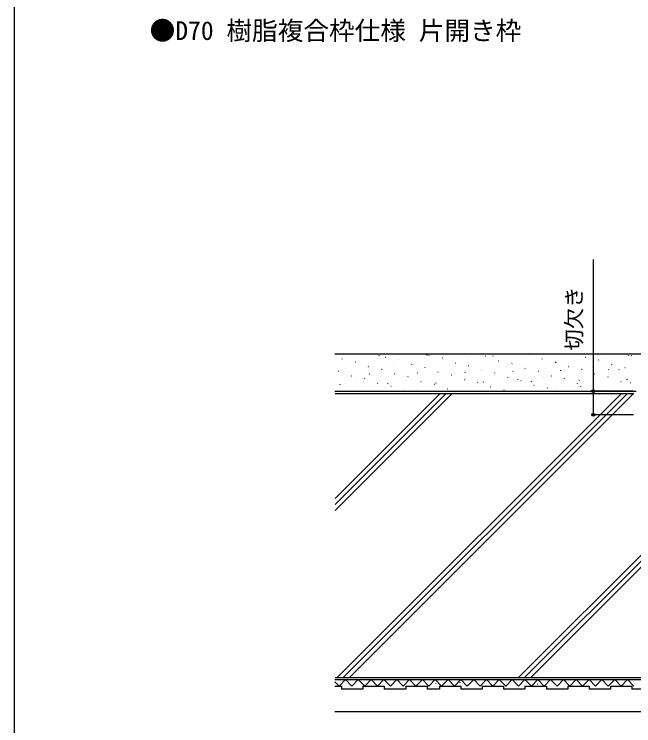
# Model space of a CAD drawing. Units: millimetres, scale not verified. Extents: x -525 to 525, y -783 to 779.
# Drawn here: x -525 to -235.1, y -456.5 to -123.4 of the extents above; entities that cross this region are included whole.
import ezdxf
from ezdxf.enums import TextEntityAlignment as Align

# ---------------------------------------------------------------- set-up
doc = ezdxf.new("R2010")
doc.units = ezdxf.units.MM
doc.header["$LTSCALE"] = 4
for name, color, linetype in [('0-1_USER1', 3, 'Continuous'), ('0-7_YKK_D', 6, 'Continuous'), ('0-8_YKK_ZWAK', 7, 'Continuous'), ('0-9_YSS_K', 3, 'Continuous')]:
    doc.layers.add(name, color=color, linetype=linetype)
doc.styles.add('ＭＳ ゴシック', font='')
doc.styles.get('ＭＳ ゴシック').set_extended_font_data('MS Gothic')

msp = doc.modelspace()

# ---------------------------------------------------------------- linework, layer by layer
at = {"layer": '0-7_YKK_D'}
for p, q in [((-235.168, -299.9), (-255, -299.9)), ((-235.168, -310.898), (-255, -310.898))]:
    msp.add_line(p, q, dxfattribs=at)
msp.add_lwpolyline([(-254, -310.898), (-254, -299.9), (-254, -238.251)], dxfattribs=at)
for centre in [(-254, -299.9), (-254, -310.898)]:
    msp.add_circle(centre, 0.637, dxfattribs=at)
at = {"layer": '0-8_YKK_ZWAK'}
msp.add_line((-525, 747.1), (-525, -782.9), dxfattribs=at)
at = {"layer": '0-9_YSS_K'}
for p, q in [((-375, -282.4), (-191.425, -282.4)), ((-354.265, -283.342), (-354.125, -283.077)), ((-331.89, -282.954), (-331.749, -282.688)), ((-331.004, -283.116), (-330.872, -283.044)), ((-309.514, -282.565), (-309.427, -282.4)), ((-284.159, -282.668), (-284.028, -282.596)), ((-237.47, -283.125), (-237.338, -283.053)), ((-371.619, -284.862), (-371.487, -284.79)), ((-365.389, -286.159), (-365.258, -286.087)), ((-351.311, -283.989), (-351.18, -283.917)), ((-345.082, -285.286), (-344.95, -285.214)), ((-324.774, -284.414), (-324.643, -284.342)), ((-324.223, -285.279), (-324.203, -285.257)), ((-312.24, -283.943), (-312.22, -283.92)), ((-304.467, -283.541), (-304.335, -283.469)), ((-300.957, -283.388), (-300.937, -283.366)), ((-298.392, -285.743), (-298.261, -285.671)), ((-278.085, -284.87), (-277.953, -284.798)), ((-271.855, -286.168), (-271.724, -286.096)), ((-259.45, -285.214), (-259.43, -285.192)), ((-257.777, -283.998), (-257.645, -283.926)), ((-251.548, -285.295), (-251.416, -285.223)), ((-248.167, -284.659), (-248.147, -284.637)), ((-236.084, -283.211), (-236.064, -283.188)), ((-359.572, -288.619), (-359.552, -288.597)), ((-359.315, -288.362), (-359.183, -288.29)), ((-353.085, -289.659), (-352.954, -289.587)), ((-347.589, -287.282), (-347.569, -287.26)), ((-339.007, -287.489), (-338.876, -287.417)), ((-336.306, -286.728), (-336.286, -286.705)), ((-332.778, -288.786), (-332.646, -288.714)), ((-318.7, -286.616), (-318.568, -286.544)), ((-312.47, -287.913), (-312.339, -287.841)), ((-294.799, -288.554), (-294.779, -288.531)), ((-292.163, -287.04), (-292.031, -286.968)), ((-286.088, -289.243), (-285.957, -289.171)), ((-283.516, -287.999), (-283.496, -287.977)), ((-271.433, -286.551), (-271.413, -286.528)), ((-265.781, -288.37), (-265.649, -288.298)), ((-259.551, -289.667), (-259.42, -289.595)), ((-246.908, -289.954), (-246.767, -289.689)), ((-245.473, -287.497), (-245.341, -287.425)), ((-239.244, -288.794), (-239.112, -288.722)), ((-373.393, -290.532), (-373.261, -290.46)), ((-371.655, -290.068), (-371.635, -290.045)), ((-367.318, -292.734), (-367.187, -292.662)), ((-358.785, -291.896), (-358.645, -291.631)), ((-347.011, -291.861), (-346.879, -291.789)), ((-340.781, -293.158), (-340.65, -293.086)), ((-336.41, -291.508), (-336.269, -291.242)), ((-330.148, -291.894), (-330.128, -291.871)), ((-326.703, -290.988), (-326.572, -290.916)), ((-320.474, -292.286), (-320.342, -292.214)), ((-318.865, -291.339), (-318.845, -291.317)), ((-314.034, -291.119), (-313.894, -290.854)), ((-306.782, -289.891), (-306.762, -289.868)), ((-306.396, -290.116), (-306.264, -290.044)), ((-300.166, -291.413), (-300.035, -291.341)), ((-291.659, -290.731), (-291.518, -290.466)), ((-279.859, -290.54), (-279.727, -290.468)), ((-273.784, -292.742), (-273.653, -292.67)), ((-269.283, -290.343), (-269.143, -290.077)), ((-266.075, -292.611), (-266.055, -292.588)), ((-253.992, -291.162), (-253.972, -291.14)), ((-253.477, -291.869), (-253.345, -291.798)), ((-242.009, -289.825), (-241.989, -289.803)), ((-365.497, -295.234), (-365.477, -295.211)), ((-361.089, -294.031), (-360.957, -293.959)), ((-355.014, -296.233), (-354.883, -296.162)), ((-354.214, -294.679), (-354.194, -294.657)), ((-350.117, -296.47), (-349.977, -296.204)), ((-342.131, -293.23), (-342.111, -293.208)), ((-334.707, -295.361), (-334.575, -295.289)), ((-327.741, -296.081), (-327.601, -295.816)), ((-314.399, -294.488), (-314.268, -294.416)), ((-308.17, -295.785), (-308.038, -295.713)), ((-305.366, -295.693), (-305.226, -295.428)), ((-301.424, -295.95), (-301.404, -295.928)), ((-294.092, -293.615), (-293.96, -293.543)), ((-289.341, -294.502), (-289.321, -294.48)), ((-287.862, -294.912), (-287.731, -294.84)), ((-282.99, -295.305), (-282.85, -295.039)), ((-277.358, -293.165), (-277.338, -293.143)), ((-267.555, -294.039), (-267.423, -293.968)), ((-261.48, -296.242), (-261.349, -296.17)), ((-260.615, -294.916), (-260.475, -294.651)), ((-247.247, -293.167), (-247.116, -293.095)), ((-241.173, -295.369), (-241.041, -295.297)), ((-238.239, -294.528), (-238.099, -294.263)), ((-236.551, -295.773), (-236.531, -295.751)), ((-372.492, -296.858), (-372.352, -296.593)), ((-348.785, -297.531), (-348.653, -297.459)), ((-342.71, -299.733), (-342.579, -299.661)), ((-336.773, -299.29), (-336.753, -299.268)), ((-328.477, -296.658), (-328.346, -296.586)), ((-324.69, -297.842), (-324.67, -297.819)), ((-322.403, -298.86), (-322.271, -298.788)), ((-312.707, -296.505), (-312.687, -296.483)), ((-302.095, -297.987), (-301.964, -297.916)), ((-295.866, -299.285), (-295.734, -299.213)), ((-281.788, -297.115), (-281.656, -297.043)), ((-275.558, -298.412), (-275.427, -298.34)), ((-271.9, -299.113), (-271.88, -299.091)), ((-259.917, -297.776), (-259.897, -297.754)), ((-255.251, -297.539), (-255.119, -297.467)), ((-249.176, -299.741), (-249.045, -299.669)), ((-248.634, -297.222), (-248.614, -297.199)), ((-375, -299.9), (-234, -299.9)), ((-374.832, -300.9), (-235, -300.9)), ((-320.028, -300.9), (-374.832, -355.704)), ((-322.857, -300.9), (-374.832, -352.876)), ((-325.685, -300.9), (-374.832, -350.047)), ((-240.832, -300.9), (-373.832, -433.9)), ((-238.004, -300.9), (-371.004, -433.9)), ((-235.175, -300.9), (-368.175, -433.9)), ((-348.056, -299.845), (-348.036, -299.823)), ((-184.832, -329.753), (-288.979, -433.9)), ((-184.832, -332.581), (-286.151, -433.9)), ((-184.832, -335.41), (-283.323, -433.9)), ((-375, -434.9), (-184, -434.9)), ((-373, -437.9), (-375, -435.9)), ((-374.832, -433.9), (-184.832, -433.9)), ((-373, -437.9), (-370, -434.9)), ((-367, -437.9), (-370, -434.9)), ((-367, -437.9), (-364, -434.9)), ((-361, -437.9), (-364, -434.9)), ((-361, -437.9), (-358, -434.9)), ((-355, -437.9), (-358, -434.9)), ((-355, -437.9), (-352, -434.9)), ((-349, -437.9), (-352, -434.9)), ((-349, -437.9), (-346, -434.9)), ((-347.184, -434.963), (-347.156, -434.953)), ((-343, -437.9), (-346, -434.9)), ((-343, -437.9), (-340, -434.9)), ((-337, -437.9), (-340, -434.9)), ((-337, -437.9), (-334, -434.9)), ((-331, -437.9), (-334, -434.9)), ((-331, -437.9), (-328, -434.9)), ((-325, -437.9), (-328, -434.9)), ((-325, -437.9), (-322, -434.9)), ((-319, -437.9), (-322, -434.9)), ((-319, -437.9), (-316, -434.9)), ((-316.43, -436.258), (-316.18, -436.093)), ((-313, -437.9), (-316, -434.9)), ((-313, -437.9), (-310, -434.9)), ((-307, -437.9), (-310, -434.9)), ((-307, -437.9), (-304, -434.9)), ((-301, -437.9), (-304, -434.9)), ((-301, -437.9), (-298, -434.9)), ((-299.758, -435.215), (-299.73, -435.205)), ((-295, -437.9), (-298, -434.9)), ((-295, -437.9), (-292, -434.9)), ((-289, -437.9), (-292, -434.9)), ((-289, -437.9), (-286, -434.9)), ((-283, -437.9), (-286, -434.9)), ((-283, -437.9), (-280, -434.9)), ((-277, -437.9), (-280, -434.9)), ((-279.546, -435.352), (-279.296, -435.187)), ((-277, -437.9), (-274, -434.9)), ((-271, -437.9), (-274, -434.9)), ((-271, -437.9), (-268, -434.9)), ((-265, -437.9), (-268, -434.9)), ((-265, -437.9), (-262, -434.9)), ((-259, -437.9), (-262, -434.9)), ((-259, -437.9), (-256, -434.9)), ((-253, -437.9), (-256, -434.9)), ((-253, -437.9), (-250, -434.9)), ((-252.474, -435.516), (-252.445, -435.506)), ((-247, -437.9), (-250, -434.9)), ((-247, -437.9), (-244, -434.9)), ((-241, -437.9), (-244, -434.9)), ((-241, -437.9), (-238, -434.9)), ((-235, -437.9), (-238, -434.9)), ((-375, -437.9), (-371.819, -437.9)), ((-371.819, -437.9), (-371.819, -439.4)), ((-361.819, -437.9), (-351.819, -437.9)), ((-351.819, -437.9), (-351.819, -439.4)), ((-351.819, -437.9), (-351.819, -439.4)), ((-341.819, -437.9), (-331.819, -437.9)), ((-331.819, -437.9), (-331.819, -439.4)), ((-327.657, -436.571), (-327.628, -436.561)), ((-325.998, -437.9), (-315.998, -437.9)), ((-318.649, -437.905), (-318.849, -437.905)), ((-315.998, -437.9), (-315.998, -439.4)), ((-305.998, -437.9), (-295.998, -437.9)), ((-305.998, -437.9), (-295.998, -437.9)), ((-295.998, -437.9), (-295.998, -439.4)), ((-295.998, -437.9), (-295.998, -439.4)), ((-285.998, -437.9), (-275.998, -437.9)), ((-280.231, -436.822), (-280.202, -436.812)), ((-275.998, -437.9), (-275.998, -439.4)), ((-265.998, -437.9), (-255.998, -437.9)), ((-265.998, -437.9), (-255.998, -437.9)), ((-255.998, -437.9), (-255.998, -439.4)), ((-255.998, -437.9), (-255.998, -439.4)), ((-245.998, -437.9), (-235.998, -437.9)), ((-235.998, -437.9), (-235.998, -439.4)), ((-225.998, -439.4), (-235.998, -439.4)), ((-182.496, -449.9), (-375, -449.9))]:
    msp.add_line(p, q, dxfattribs=at)
for points in [[(-361.819, -437.9), (-361.819, -439.4), (-371.819, -439.4)], [(-341.819, -437.9), (-341.819, -439.4), (-351.819, -439.4)], [(-325.998, -437.9), (-325.998, -439.4), (-331.819, -439.4)], [(-305.998, -437.9), (-305.998, -439.4), (-315.998, -439.4)], [(-285.998, -437.9), (-285.998, -439.4), (-295.998, -439.4)], [(-265.998, -437.9), (-265.998, -439.4), (-275.998, -439.4)], [(-245.998, -437.9), (-245.998, -439.4), (-255.998, -439.4)]]:
    msp.add_lwpolyline(points, dxfattribs=at)

# ---------------------------------------------------------------- texts
at = {"layer": '0-1_USER1', "style": 'ＭＳ ゴシック'}
msp.add_text('●D70 樹脂複合枠仕様 片開き枠', height=8.798, dxfattribs=at).set_placement((-461.636, -138.15), align=Align.BOTTOM_LEFT)
at = {"layer": '0-7_YKK_D', "style": 'ＭＳ ゴシック'}
msp.add_text('切欠き', height=7.331, rotation=90, dxfattribs=at).set_placement((-257.193, -280.876), align=Align.BOTTOM_LEFT)

doc.saveas('drawing.dxf')
